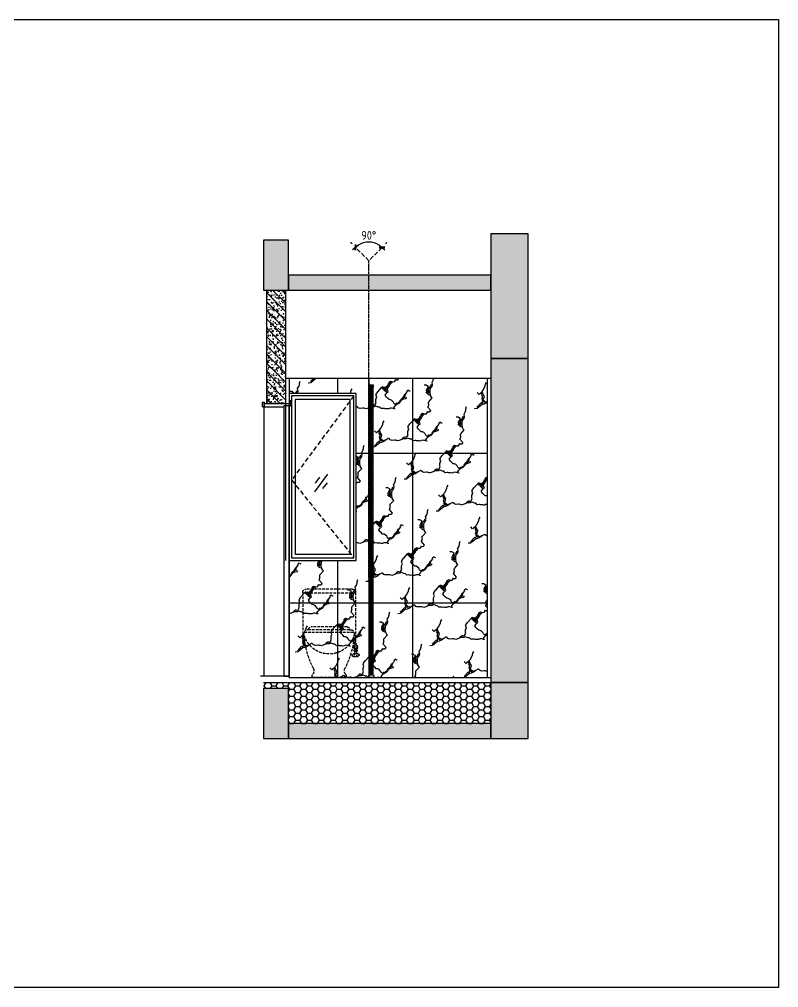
# Model space of a CAD drawing. Header units: millimetres. Extents: x -94739 to 67223, y -48947 to 34737.
# Drawn here: x 32924 to 39024, y -29612 to -21839 of the extents above; entities that cross this region are included whole.
import ezdxf
from ezdxf.xclip import XClip

# ---------------------------------------------------------------- set-up
doc = ezdxf.new("R2010")
doc.units = ezdxf.units.MM
doc.header["$XCLIPFRAME"] = 0
doc.set_wipeout_variables(frame=1)
for name, pattern in [('CENTER2', [28.575, 19.05, -3.175, 3.175, -3.175]), ('DASH', [0.35, 0.25, -0.1]), ('DOT', [0.25, 0, -0.25]), ('HIDDEN2', [0.1875, 0.125, -0.0625])]:
    doc.linetypes.add(name, pattern=pattern)
doc.layers.get('Defpoints').update_dxf_attribs({"color": 250})
for name, color, linetype in [('BS-门套', 60, 'Continuous'), ('DOTE', 136, 'CENTER2'), ('DT-常规填充', 250, 'Continuous'), ('DT-深灰填充', 251, 'Continuous'), ('DT-通用', 200, 'Continuous'), ('EL-DIM', 50, 'Continuous'), ('EL-FURN', 1, 'Continuous'), ('EL-通用', 200, 'Continuous'), ('FF-FIXT', 31, 'Continuous'), ('FF-门', 60, 'Continuous'), ('W-墙体图层', 182, 'Continuous')]:
    doc.layers.add(name, color=color, linetype=linetype)
doc.styles.add('CCD-DIM', font='archs.shx')
doc.linetypes.add('ZIGZAG', pattern='A,0.0001,-0.2,[131,ltypeshp.shx,S=0.2,R=0,X=-0.2,Y=0],-0.4,[131,ltypeshp.shx,S=0.2,R=180,X=0.2,Y=0],-0.2', length=0.8001)
doc.dimstyles.new('CCD_DIM_40', dxfattribs={"dimscale": 40, "dimtxt": 2.5, "dimasz": 1, "dimexe": 2, "dimexo": 1.5, "dimgap": 0.6, "dimtad": 1, "dimdec": 0, "dimzin": 12, "dimdsep": 46, "dimtxsty": 'CCD-DIM', "dimblk": 'CCD_Dimension_Tick', "dimcen": 0.125, "dimclrd": 44, "dimclre": 44, "dimclrt": 50, "dimadec": 0, "dimazin": 0, "dimtfac": 1, "dimtdec": 0, "dimtix": 1, "dimtmove": 2, "dimatfit": 3, "dimldrblk": 'CCD_Leader_Dot', "dimfxl": 1, "dimtvp": 1, "dimtolj": 1, "dimtzin": 0, "dimarcsym": 0})

# ---------------------------------------------------------------- blocks, each defined once
blk = doc.blocks.new('*U660')
at = {"layer": 'DT-深灰填充'}
blk.add_hatch(color=256, dxfattribs=at).paths.add_polyline_path([(0, -1000), (299.6, -1000), (299.6, 0), (0, 0)])
at = {"layer": 'DT-通用', "color": 200, "ltscale": 10}
blk.add_lwpolyline([(0, -1000), (299.6, -1000), (299.6, 0), (0, 0)], close=True, dxfattribs=at)
blk = doc.blocks.new('*U662')
at = {"layer": 'DT-常规填充'}
h = blk.add_hatch(dxfattribs=at)
h.set_pattern_fill('钢筋混凝土', color=256, scale=10, style=0, pattern_type=2)
h.set_pattern_definition([(45, (-188199.607, 178096.227), (-35.355339, 35.355339), []), (50, (-188199.61, 178096.227), (71.726018, -6.275213), [7.5, -82.5]), (355, (-188199.61, 178096.23), (-13.875133, 75.219213), [6, -66]), (100.4514, (-188193.63, 178095.704), (57.850938, 68.943954), [6.37402, -70.114211]), (46.1842, (-188199.61, 178116.23), (106.724105, -16.5519), [11.25, -123.75]), (96.6356, (-188190.71, 178114.85), (93.46627, 97.411787), [9.56103, -105.1713]), (351.1842, (-188199.61, 178116.23), (93.466195, 97.41186), [9, -99]), (21, (-188189.61, 178111.227), (59.690705, -40.261889), [7.5, -82.5]), (326, (-188189.61, 178111.23), (24.331533, 72.515005), [6, -66]), (71.4514, (-188184.63, 178107.87), (84.022263, 32.25305), [6.37402, -70.114211]), (37.5, (-188199.607, 178096.227), (1.2159855, 33.2893854), [0.5, -65.2, 0.5, -67, 0.5, -66.25]), (7.5, (-188199.607, 178096.227), (26.3069537, 39.441171), [0.5, -38.2, 0.5, -63.7, 0.5, -25.25]), (327.5, (-188221.907, 178096.227), (53.3822436, -2.2554872), [0.5, -25, 0.5, -78, 0.5, -103.5]), (317.5, (-188231.907, 178096.227), (58.318617, 10.010498), [0.5, -32.5, 0.5, -51.8, 0.5, -73.5])])
h.paths.add_polyline_path([(-2600, 299.6), (0, 299.6), (0, 0), (-2600, 0)])
at = {"layer": 'DT-通用', "color": 200, "ltscale": 10}
blk.add_lwpolyline([(-2600, 299.6), (0, 299.6), (0, 0), (-2600, 0)], close=True, dxfattribs=at)
blk = doc.blocks.new('*U122')
at = {"layer": 'DT-深灰填充'}
blk.add_hatch(color=256, dxfattribs=at).paths.add_polyline_path([(0, -120), (1625.2, -120), (1625.2, 0), (0, 0)])
at = {"layer": 'DT-通用', "color": 200, "ltscale": 10}
blk.add_lwpolyline([(0, -120), (1625.2, -120), (1625.2, 0), (0, 0)], close=True, dxfattribs=at)
blk = doc.blocks.new('*U654')
at = {"layer": 'DT-深灰填充'}
blk.add_hatch(color=256, dxfattribs=at).paths.add_polyline_path([(0, -400), (200, -400), (200, 0), (0, 0)])
at = {"layer": 'DT-通用', "color": 200, "ltscale": 10}
blk.add_lwpolyline([(0, -400), (200, -400), (200, 0), (0, 0)], close=True, dxfattribs=at)
blk = doc.blocks.new('*U120')
at = {"layer": 'DT-常规填充'}
h = blk.add_hatch(dxfattribs=at)
h.set_pattern_fill('钢筋混凝土', color=256, scale=10, style=0, pattern_type=2)
h.set_pattern_definition([(45, (-186509.607, 177946.64), (-35.355339, 35.355339), []), (50, (-186509.607, 177946.64), (71.726018, -6.275213), [7.5, -82.5]), (355, (-186509.61, 177946.64), (-13.875133, 75.219213), [6, -66]), (100.4514, (-186503.63, 177946.12), (57.850938, 68.943954), [6.37402, -70.114211]), (46.1842, (-186509.61, 177966.64), (106.724105, -16.5519), [11.25, -123.75]), (96.6356, (-186500.71, 177965.26), (93.46627, 97.411787), [9.56103, -105.1713]), (351.1842, (-186509.61, 177966.64), (93.466195, 97.41186), [9, -99]), (21, (-186499.607, 177961.64), (59.690705, -40.261889), [7.5, -82.5]), (326, (-186499.61, 177961.64), (24.331533, 72.515005), [6, -66]), (71.4514, (-186494.63, 177958.29), (84.022263, 32.25305), [6.37402, -70.114211]), (37.5, (-186509.607, 177946.642), (1.2159855, 33.2893854), [0.5, -65.2, 0.5, -67, 0.5, -66.25]), (7.5, (-186509.607, 177946.642), (26.3069537, 39.441171), [0.5, -38.2, 0.5, -63.7, 0.5, -25.25]), (327.5, (-186531.907, 177946.642), (53.3822436, -2.2554872), [0.5, -25, 0.5, -78, 0.5, -103.5]), (317.5, (-186541.907, 177946.64), (58.318617, 10.010498), [0.5, -32.5, 0.5, -51.8, 0.5, -73.5])])
h.paths.add_polyline_path([(-910, 150), (0, 150), (0, 0), (-910, 0)])
at = {"layer": 'DT-通用', "color": 200, "ltscale": 10}
blk.add_lwpolyline([(-910, 150), (0, 150), (0, 0), (-910, 0)], close=True, dxfattribs=at)
blk = doc.blocks.new('*U661')
at = {"layer": 'DT-深灰填充'}
blk.add_hatch(color=256, dxfattribs=at).paths.add_polyline_path([(0, -450), (299.6, -450), (299.6, 0), (0, 0)])
at = {"layer": 'DT-通用', "color": 200, "ltscale": 10}
blk.add_lwpolyline([(0, -450), (299.6, -450), (299.6, 0), (0, 0)], close=True, dxfattribs=at)
blk = doc.blocks.new('*U658')
at = {"layer": 'DT-深灰填充'}
blk.add_hatch(color=256, dxfattribs=at).paths.add_polyline_path([(0, -120), (1625, -120), (1625, 0), (0, 0)])
at = {"layer": 'DT-通用', "color": 200, "ltscale": 10}
blk.add_lwpolyline([(0, -120), (1625, -120), (1625, 0), (0, 0)], close=True, dxfattribs=at)
blk = doc.blocks.new('CCD_Dimension_Tick')
at = {"color": 0, "linetype": 'ByBlock'}
for p, q in [((-1.09, 0), (0, 0)), ((0, 0), (1.09, 0))]:
    blk.add_line(p, q, dxfattribs=at)
at = {"color": 0, "linetype": 'Continuous', "const_width": 0.608}
blk.add_lwpolyline([(-0.61, -0.61), (0.61, 0.61)], dxfattribs=at)
blk = doc.blocks.new('*D86')
at = {"layer": 'Defpoints', "color": 0, "linetype": 'ByBlock', "transparency": 16777216}
for p in [(-149, 149, 0), (55, 207), (149, 149, 0), (0, 0, 0), (0, 0, 0)]:
    blk.add_point(p, dxfattribs=at)
at = {"layer": 'EL-DIM', "color": 44, "lineweight": -2, "transparency": 16777216}
for p, q in [((-192, 192), (-208, 208)), ((192, 192), (208, 208))]:
    blk.add_line(p, q, dxfattribs=at)
blk.add_arc((0, 0), 214, 55.7054, 124.2946, dxfattribs=at)
at = {"layer": 'EL-DIM', "color": 44, "linetype": 'ByBlock', "lineweight": -2, "transparency": 16777216, "xscale": 40, "yscale": 40, "zscale": 40}
for p, rotation in [((-152, 152), 219.6473101092126), ((152, 152), 320.3526898907928)]:
    blk.add_blockref('CCD_Dimension_Tick', p, dxfattribs=dict(at, rotation=rotation))
at = {"layer": 'EL-DIM', "color": 50, "linetype": 'ByBlock', "transparency": 16777216, "insert": (0, 290), "char_height": 100, "attachment_point": 5, "style": 'CCD-DIM'}
blk.add_mtext('\\A1;90°', dxfattribs=at)
blk = doc.blocks.new('CCD_Leader_Dot')
at = {"color": 0, "linetype": 'ByBlock'}
blk.add_line((-5, 0), (-10, 0), dxfattribs=at)
at = {"color": 0, "linetype": 'ByBlock', "const_width": 5}
blk.add_lwpolyline([(-2.5, 0, 1), (2.5, 0, 1)], format="xyb", close=True, dxfattribs=at)
blk = doc.blocks.new('海龙_06130456')
at = {"color": 136}
blk.add_wipeout([(15, 1175), (-15, 1175), (-15, -1155), (15, -1155)], dxfattribs=at)
at = {"ltscale": 15}
h = blk.add_hatch(dxfattribs=at)
h.set_pattern_fill('ANSI34', color=250, scale=75)
h.set_pattern_definition([(45, (-106486.78, 174149.92), (-39.774756, 39.774756), []), (45, (-106473.52, 174149.92), (-39.774756, 39.774756), []), (45, (-106460.26, 174149.92), (-39.774756, 39.774756), []), (45, (-106447.003, 174149.92), (-39.774756, 39.774756), [])])
h.paths.add_polyline_path([(15, 1125), (-15, 1125), (-15, -1155), (15, -1155)])
at = {"color": 136, "ltscale": 15}
for p, q in [((-15, -1155), (-15, 1175)), ((15, -1155), (15, 1175)), ((15, -1155), (-15, -1155))]:
    blk.add_line(p, q, dxfattribs=at)
at = {"color": 136, "ltscale": 15, "elevation": 0}
for points in [[(15, 1175), (-15, 1175), (-15, 1155), (15, 1155)], [(10, 1170), (-10, 1170), (-10, 1160), (10, 1160)]]:
    blk.add_lwpolyline(points, close=True, dxfattribs=at)
for points in [[(6, 1155), (15, 1155), (15, 1175), (-15, 1175), (-15, 1155), (-6, 1155)], [(10, 1155), (10, 1170), (-10, 1170), (-10, 1155)]]:
    blk.add_lwpolyline(points, dxfattribs=at)
at = {"color": 4, "ltscale": 15}
blk.add_lwpolyline([(20, -1162), (18, -1155), (-18, -1155), (-20, -1162), (-20, -1175), (20, -1175)], close=True, dxfattribs=at)
at = {"color": 136, "ltscale": 15}
for points in [[(6, -1135), (15, -1135), (15, -1155), (-15, -1155), (-15, -1135), (-6, -1135)], [(10, -1135), (10, -1150), (-10, -1150), (-10, -1135)]]:
    blk.add_lwpolyline(points, dxfattribs=at)
at = {"layer": 'EL-FURN', "color": 136}
for p, q in [((-6, 1166.6, 0), (-4, 1168.6, 0)), ((-6, 1166.6, 0), (-6, -1144.1, 0)), ((6, 1166.6, 0), (4, 1168.6, 0)), ((6, -1144.1, 0), (6, 1166.6, 0)), ((-6, -1144.1, 0), (-4, -1146.1, 0)), ((-4, -1146.1, 0), (4, -1146.1, 0)), ((6, -1144.1, 0), (4, -1146.1, 0))]:
    blk.add_line(p, q, dxfattribs=at)
at = {"layer": 'EL-FURN', "color": 136, "extrusion": (0, -1e-16, -1)}
blk.add_line((4, 1168.6, 0), (-4, 1168.6, 0), dxfattribs=at)
at = {"layer": 'EL-FURN', "color": 250, "linetype": 'ZIGZAG', "ltscale": 3}
blk.add_line((0, -1146.1, 0), (0, 1168.6, 0), dxfattribs=at)
at = {"layer": 'EL-FURN', "color": 136, "extrusion": (0, 1e-16, -1)}
blk.add_line((2, -1146.1, 0), (4, -1146.1, 0), dxfattribs=at)
blk = doc.blocks.new('海龙_08144355')
at = {"color": 250}
for p, q in [((-62.6, -120.2), (42.4, 22.8)), ((-57.4, -50.7), (-22.4, -3)), ((2.2, -94.4), (37.2, -46.7))]:
    blk.add_line(p, q, dxfattribs=at)
at = {"color": 136}
for points in [[(-300, 700), (-300, -700), (300, -700), (300, 700)], [(250, 650), (-250, 650), (-250, -650), (250, -650)], [(220, 620), (-220, 620), (-220, -620), (220, -620)]]:
    blk.add_lwpolyline(points, close=True, dxfattribs=at)
at = {"color": 136, "linetype": 'HIDDEN2', "ltscale": 300}
blk.add_lwpolyline([(250, 650), (-250, -25), (250, -650)], dxfattribs=at)
blk = doc.blocks.new('*U202')
at = {"layer": 'BS-门套', "color": 250}
blk.add_line((-200, -2193), (-200, -30), dxfattribs=at)
at = {"layer": 'BS-门套', "color": 30}
for points in [[(-200, 10), (-200, -30), (-210, -30), (-215, -25), (-215, 10)], [(0, 20), (0, -20), (10, -20), (15, -15), (15, 20)]]:
    blk.add_lwpolyline(points, close=True, dxfattribs=at)
blk.add_lwpolyline([(-200, -20), (-200, 0), (0, 0), (0, -10), (0, -20), (-43, -20), (-43, -30), (-200, -30), (-200, -20), (-200, -20)], dxfattribs=at)
at = {"layer": 'FF-门', "color": 30}
blk.add_lwpolyline([(-41.5, -2187), (-41.5, -2190), (0, -2190), (0, -20.9), (-30, -20.9), (-30, -20.9), (-41.5, -20.9), (-41.5, -2187)], dxfattribs=at)
blk = doc.blocks.new('A$C2F947572')
at = {"color": 1, "linetype": 'DASH', "ltscale": 100}
for p, q in [((-200, 795.1), (216.9, 795.1)), ((-230, 765.1), (-230, 335)), ((-230, 760.1), (246.9, 760.1)), ((246.9, 765.1), (246.9, 335)), ((-155, 455), (171.9, 455)), ((-210, 405), (-210, 410)), ((-210, 405), (226.9, 405)), ((-175, 430), (-190, 430)), ((-175, 435), (-175, 430)), ((-175, 430), (191.9, 430)), ((191.9, 435), (191.9, 430)), ((191.9, 430), (206.9, 430)), ((226.9, 405), (226.9, 410)), ((-238.7, 273.7), (-223.1, 273.7)), ((-238.2, 289.7), (-223.7, 289.7)), ((-245.8, 212.9), (-216.1, 212.9)), ((-240, 257.7), (-221.9, 257.7)), ((-240, 232.2), (-221.7, 232.2)), ((-230.9, 236.4), (-230.9, 248.4)), ((-219.4, 248.4), (-219.4, 236.4)), ((-146.6, 0), (163.5, 0))]:
    blk.add_line(p, q, dxfattribs=at)
for points in [[(-240, 248.4), (-240, 257.7, -0.883242), (-238.7, 273.7, -0.92249), (-238.2, 289.7)], [(-221.9, 248.4), (-221.9, 257.7, 0.883242), (-223.1, 273.7, 0.92249), (-223.7, 289.7)], [(-208.7, 187.9, -0.03904), (-210.6, 187.6), (-250, 187.6, -0.886806), (-250, 212.9), (-245.8, 212.9)], [(-245.8, 212.9, 0.235957), (-240.5, 236.4)], [(-221.3, 236.4, 0.217291), (-216.1, 212.9), (-210.6, 212.9, -0.943151), (-210.6, 187.6, -0.069422)]]:
    blk.add_lwpolyline(points, format="xyb", dxfattribs=at)
blk.add_lwpolyline([(-244.4, 236.4), (-217.4, 236.4), (-217.4, 248.4), (-244.4, 248.4)], close=True, dxfattribs=at)
for centre in [(-248.5, 200), (-211.5, 200)]:
    blk.add_circle(centre, 11, dxfattribs=at)
for centre, radius, start, end in [((-200, 765.1), 30, 90, 180), ((216.9, 765.1), 30, 0, 90), ((-155, 435), 20, 90, 180), ((171.9, 435), 20, 0, 90), ((-210, 395), 10, 90, 180), ((8.5, 445.6), 234, 192.49834, 347.50166), ((591.8, 449.6), 813.6, 183.84944, 206.93644), ((-190, 410), 20, 90, 180), ((-574.8, 449.6), 813.6, 333.06356, 356.15056), ((206.9, 410), 20, 0, 90), ((226.9, 395), 10, 0, 90), ((-197.5, 286.5), 40.8, 130.85404, 175.42254), ((-200, 335), 30, 180, 252.27258), ((-202.4, 289.3), 21.3, 119.22831, 178.78611), ((216.9, 335), 30, 287.72742, 0), ((-80, 0), 66.6, 154.35217, 180), ((-179.2, 60.2), 50.2, 321.31357, 24.56774), ((196.1, 60.2), 50.2, 155.43226, 218.68643), ((96.9, 0), 66.6, 0, 25.64783)]:
    blk.add_arc(centre, radius, start, end, dxfattribs=at)
blk = doc.blocks.new('*U85')
at = {"layer": 'DOTE', "color": 251, "linetype": 'DASH', "ltscale": 200}
blk.add_lwpolyline([(149.3, 149.3), (0, 0), (-149.3, 149.3)], dxfattribs=at)
at = {"layer": 'DOTE', "color": 251, "linetype": 'DASH', "ltscale": 50}
blk.add_lwpolyline([(0, -3634.6), (0, 0)], dxfattribs=at)
at = {"layer": 'EL-DIM', "linetype": 'ByBlock'}
dim = blk.add_angular_dim_2l(base=(55.5, 207.1, 0), line1=((149.3, 149.3), (0, 0)), line2=((0, 0), (-149.3, 149.3)), dimstyle='CCD_DIM_40', override={"dimrnd": 5, "dimzin": 8, "dimfxl": 2}, dxfattribs=at)
dim.commit()
dim.dimension.update_dxf_attribs({"geometry": '*D86', "text_midpoint": (0, 290.5, 0)})

msp = doc.modelspace()

# ---------------------------------------------------------------- hatches: boundary and pattern name
at = {"ltscale": 15}
h = msp.add_hatch(dxfattribs=at)
h.set_pattern_fill('AB大理石中SC1500', color=250, scale=800, angle=45, pattern_type=2)
h.set_pattern_definition([(60.26029, (296996.71, -192248.13), (874.149702, 1388.592024), [19.7438, -4126.4507]), (135, (297047.9, -192277.8), (565.6854, 565.6854), [17.3222, -346.4434]), (195.3868, (296822.33, -192273.08), (-822.90655, -308.464241), [17.5275, -3663.2517]), (142.826329, (296805.427, -192277.73), (-257.221154, 257.2211164), [27.9761, -5846.9972]), (61.86405, (296783.14, -192260.83), (308.464276, 822.90655), [11.9422, -2495.9058]), (69.45163, (296788.77, -192250.3), (565.6854, 565.68547), [20.9243, -857.8962]), (123.693983, (296796.11, -192230.7), (-257.221121, 257.221132), [19.4315, -4061.1785]), (108.95454, (296785.33, -192214.535), (-720.420276, 1851.79114), [17.3522, -3626.5963]), (98.75587, (296779.7, -192198.12), (-257.22117, 257.22114), [6.4434, -1346.6748]), (69.45163, (296778.7, -192191.76), (565.6854, 565.68547), [4.1849, -874.6356]), (51.48536, (296780.18, -192187.84), (565.68544, 565.685463), [15.3362, -3205.2732]), (66.696059, (296789.734, -192175.837), (308.464307, 822.9065625), [32.7998, -6855.1568]), (76.22743, (296802.71, -192145.71), (308.464276, 822.9066), [13.365, -2793.2713]), (57.80867, (296805.9, -192132.73), (308.4643, 822.90659), [15.627, -1625.2038]), (47.170028, (296736.854, -192316.907), (565.6853997, 565.685491), [45.7471, -9561.1416]), (152.441364, (296779.22, -192289.24), (-257.22116, 257.22109), [12.7098, -2656.3623]), (135, (296779.2, -192289.2), (565.6854, 565.6854), [3.4644, -360.3012]), (57.80867, (296776.77, -192286.79), (308.4643, 822.90659), [7.8135, -1633.0172]), (57.80867, (296780.93, -192280.18), (308.4643, 822.90659), [7.8135, -1633.0172]), (135, (296785.1, -192273.6), (565.6854, 565.6854), [10.3933, -353.3723]), (143.927468, (296797.59, -192280.67), (-257.221152, 257.221096), [24.5484, -5130.6223]), (135, (296797.6, -192280.7), (565.6854, 565.6854), [24.251, -339.5146]), (87.28383, (296780.44, -192263.52), (-257.2211, 257.22116), [5.1493, -1076.1933]), (111.25801, (296780.69, -192258.38), (-257.221184, 257.22115), [9.4618, -1977.5298]), (69.45163, (296777.26, -192249.56), (565.6854, 565.68547), [8.3698, -870.4507]), (87.28383, (296780.2, -192241.72), (-257.2211, 257.22116), [10.2985, -1071.044]), (117.558636, (296780.68, -192231.43), (-257.22116, 257.221123), [12.7098, -2656.3623]), (69.45163, (296774.8, -192220.17), (565.6854, 565.68547), [8.3698, -870.4507]), (135, (296777.7, -192212.3), (565.6854, 565.6854), [8.6611, -355.1045]), (79.296356, (296771.61, -192206.2), (51.24314, 1080.127734), [9.2226, -1927.509]), (221.283393, (296773.327, -192197.143), (-565.685467, -565.685411), [26.7229, -5585.0794]), (135, (296753.25, -192214.8), (565.6854, 565.6854), [22.5188, -341.2468]), (45, (296991.32, -192253.5), (308.4643, 822.90655), [7.619, -792.3809]), (158.74199, (296991.32, -192253.52), (-257.22118, 257.22111), [9.4618, -1977.5298]), (171.244126, (296982.5, -192250.08), (-257.22115, 257.2211), [6.4434, -1346.6748]), (219.803734, (296976.14, -192249.104), (-565.685412, -565.685437), [19.1262, -3997.3804]), (45, (296953.36, -192269.43), (308.4643, 822.90655), [11.4286, -788.5714]), (182.71617, (296737.6, -192328.42), (-257.22116, 257.22111), [20.597, -1060.7455]), (219.434825, (296778.978, -192294.38), (-3085.6482998, -2571.2059345), [53.5859, -11199.4544]), (187.84351, (296793.18, -192292.42), (-1080.1277, -51.243124), [14.3397, -2996.9949]), (205.010352, (296811.55, -192283.855), (-822.906567, -308.464353), [20.2687, -4236.1625]), (216.381335, (296830.16, -192270.14), (-565.685433, -565.685393), [23.1182, -2404.293]), (209.73971, (296847.31, -192260.35), (-1388.592025, -874.1497), [19.7438, -4126.4507]), (171.244126, (296853.68, -192261.33), (-257.22115, 257.2211), [6.4434, -1346.6748]), (135, (296863.5, -192271.1), (565.6854, 565.6854), [13.8578, -349.9078]), (163.802195, (296871.07, -192273.33), (-257.22114, 257.2211), [7.907, -1652.5769]), (163.802195, (296878.66, -192275.54), (-257.22114, 257.2211), [7.907, -1652.5769]), (186.489424, (296898.01, -192273.34), (-1080.127737, -51.243122), [19.4738, -4070.0184]), (171.244126, (296904.38, -192274.32), (-257.22115, 257.2211), [6.4434, -1346.6748]), (171.244126, (296910.75, -192275.3), (-257.22115, 257.2211), [6.4434, -1346.6748]), (163.802195, (296918.34, -192277.5), (-257.22114, 257.2211), [7.907, -1652.5769]), (163.802195, (296925.93, -192279.71), (-257.22114, 257.2211), [7.907, -1652.5769]), (200.54837, (296933.77, -192276.77), (-565.68545, -565.68547), [8.3698, -870.4507]), (200.54837, (296969.04, -192263.55), (-565.68545, -565.68547), [37.6638, -841.1567]), (182.71617, (296989.6, -192262.58), (-257.22116, 257.22111), [20.597, -1060.7455]), (200.54837, (297005.3, -192256.7), (-565.68545, -565.68547), [16.7394, -862.081]), (156.794388, (297024.146, -192264.79), (-2109.012318, 977.641457), [20.5212, -4288.9309]), (176.337677, (297035.66, -192265.52), (-1337.3489, 205.97796), [11.5354, -2410.8882]), (69.45163, (297196.75, -191844.77), (565.6854, 565.68547), [16.7394, -862.081]), (218.51464, (297196.01, -191833.25), (-565.685465, -565.685438), [15.3362, -3205.2732]), (135, (297206.1, -192215.1), (565.6854, 565.6854), [6.9289, -356.8367]), (220.66615, (297218.61, -192195.26), (-565.685461, -565.685427), [22.9227, -4790.8414]), (56.027279, (297218.61, -192195.263), (874.149713, 1388.5920395), [27.1683, -5678.1738]), (50.769925, (297233.79, -192172.73), (2005.5205685, 2519.9628187), [34.4603, -7202.2034]), (106.197805, (297255.58, -192146.04), (-257.22118, 257.22112), [7.907, -1652.5769]), (53.618665, (297253.38, -192138.45), (565.685393, 565.685433), [11.5591, -2415.8522]), (150.371045, (297272.73, -192136.24), (-257.221153, 257.221076), [14.3718, -3003.7116]), (171.244126, (297279.1, -192137.23), (-257.22115, 257.2211), [6.4434, -1346.6748]), (69.45163, (297146.86, -192274.36), (565.6854, 565.68547), [4.1849, -874.6356]), (57.80867, (297148.33, -192270.44), (308.4643, 822.90659), [15.627, -1625.2038]), (225, (297164.73, -192249.14), (-822.90655, -308.4643), [11.4286, -788.5714]), (206.16907, (297179.18, -192242.04), (-822.906576, -308.464299), [16.0998, -3364.8658]), (208.13595, (297189.71, -192236.4), (-822.90655, -308.46427), [11.9422, -2495.9058]), (49.333848, (297189.713, -192236.406), (565.685435, 565.685453), [22.9227, -4790.8414]), (45, (297191.36, -191850.15), (308.4643, 822.90655), [7.619, -792.3809]), (63.83093, (297184.26, -191864.6), (308.464306, 822.906573), [16.0998, -3364.8658]), (87.28383, (297183.04, -191890.32), (-257.2211, 257.22116), [25.7462, -1055.5962]), (98.75587, (297186.96, -191915.8), (-257.22117, 257.22114), [25.7737, -1327.3445]), (121.268428, (297195.29, -191929.51), (-257.221149, 257.221128), [16.0486, -3354.168]), (135, (297200.2, -191934.4), (565.6854, 565.6854), [6.9289, -356.8367]), (47.367088, (297171.785, -191965.266), (565.685396, 565.6854305), [41.9406, -8765.5744]), (79.296356, (297170.07, -191974.33), (51.24314, 1080.127734), [9.2226, -1927.509]), (95.487365, (297171.79, -191992.21), (-205.977984, 1337.348874), [17.9625, -3754.1494]), (69.45163, (297165.9, -192007.88), (565.6854, 565.68547), [16.7394, -862.081]), (129.02151, (297188.943, -192036.3), (-257.2211657, 257.2211086), [36.5755, -7644.2784]), (57.80867, (297184.78, -192042.91), (308.4643, 822.90659), [7.8135, -1633.0172]), (45, (297179.4, -192048.3), (308.4643, 822.90655), [7.619, -792.3809]), (182.71617, (297179.4, -192048.3), (-257.22116, 257.22111), [10.2985, -1071.044]), (135, (297169.1, -192048.8), (565.6854, 565.6854), [6.9289, -356.8367]), (57.80867, (297155.88, -192057.11), (308.4643, 822.90659), [15.627, -1625.2038]), (57.80867, (297151.72, -192063.72), (308.4643, 822.90659), [7.8135, -1633.0172]), (182.71617, (297151.72, -192063.72), (-257.22116, 257.22111), [10.2985, -1071.044]), (161.04546, (297141.43, -192064.21), (-1851.79113, 720.420302), [17.3522, -3626.5963]), (200.54837, (297125.02, -192058.58), (-565.68545, -565.68547), [4.1849, -874.6356]), (208.13595, (297121.1, -192060.04), (-822.90655, -308.46427), [11.9422, -2495.9058]), (93.66232, (297111.31, -192077.19), (-205.978023, 1337.348896), [11.5354, -2410.8882]), (208.13595, (297111.31, -192077.19), (-822.90655, -308.46427), [11.9422, -2495.9058]), (119.628954, (297107.88, -192095.31), (-257.221143, 257.221117), [14.3718, -3003.7116]), (57.80867, (297103.72, -192101.92), (308.4643, 822.90659), [7.8135, -1633.0172]), (182.71617, (297103.72, -192101.92), (-257.22116, 257.22111), [10.2985, -1071.044]), (135, (297098.3, -192107.3), (565.6854, 565.6854), [6.9289, -356.8367]), (98.75587, (297099.31, -192113.68), (-257.22117, 257.22114), [6.4434, -1346.6748]), (163.802195, (297099.31, -192113.68), (-257.22114, 257.2211), [7.907, -1652.5769]), (135, (297101.5, -192121.3), (565.6854, 565.6854), [13.8578, -349.9078]), (148.73157, (297101.52, -192121.27), (-257.221166, 257.221084), [16.0486, -3354.168]), (114.87028, (297092.46, -192122.99), (-257.22118, 257.221175), [11.0694, -2313.5198]), (146.306016, (297092.46, -192122.986), (-257.221128, 257.221125), [19.4315, -4061.1785]), (135, (297076.3, -192112.2), (565.6854, 565.6854), [13.8578, -349.9078]), (135, (297082.4, -192118.3), (565.6854, 565.6854), [22.5188, -341.2468]), (119.628954, (297089.52, -192130.82), (-257.221143, 257.221117), [14.3718, -3003.7116]), (139.834873, (297089.52, -192130.823), (-257.221202, 257.2211073), [45.1985, -9446.4816]), (130.663269, (297087.806, -192139.886), (-257.221153, 257.2211904), [50.3786, -10529.1152]), (163.802195, (297087.8, -192139.89), (-257.22114, 257.2211), [7.907, -1652.5769]), (135, (297080.2, -192137.7), (565.6854, 565.6854), [38.1088, -325.6568]), (135, (297063.1, -192120.5), (565.6854, 565.6854), [13.8578, -349.9078]), (147.403145, (297078.01, -192130.09), (-257.221163, 257.221117), [17.7362, -3706.8502]), (135, (297092.7, -192144.8), (565.6854, 565.6854), [20.7866, -342.979]), (171.244126, (297092.7, -192144.78), (-257.22115, 257.2211), [6.4434, -1346.6748]), (135, (297086.3, -192143.8), (565.6854, 565.6854), [31.1799, -332.5857]), (141.275085, (297091.48, -192143.56), (-257.2211603, 257.2211283), [34.8532, -7284.3117]), (190.703643, (297180.35, -191893.01), (-1080.127735, -51.24312), [9.2226, -1927.509]), (200.54837, (297171.28, -191894.73), (-565.68545, -565.68547), [8.3698, -870.4507]), (53.618665, (297163.45, -191897.66), (565.685393, 565.685433), [11.5591, -2415.8522]), (61.86405, (297170.3, -191888.36), (308.464276, 822.90655), [11.9422, -2495.9058]), (45, (297167.85, -191885.9), (308.4643, 822.90655), [11.4286, -788.5714]), (214.691568, (297167.85, -191885.91), (-1388.592015, -874.149688), [19.3602, -4046.2642]), (55.30843, (297151.934, -191896.93), (874.149707, 1388.592003), [19.3602, -4046.2642]), (225, (297173.73, -191870.23), (-822.90655, -308.4643), [15.2381, -784.7618]), (182.71617, (297173.73, -191870.23), (-257.22116, 257.22111), [10.2985, -1071.044]), (57.80867, (297163.44, -191870.72), (308.4643, 822.90659), [7.8135, -1633.0172]), (216.381335, (297176.91, -191857.25), (-565.685433, -565.685393), [11.5591, -2415.8522]), (171.244126, (297176.9, -191857.25), (-257.22115, 257.2211), [6.4434, -1346.6748]), (225, (297184, -191842.8), (-822.90655, -308.4643), [19.0476, -780.9523]), (135, (297125.76, -192070.1), (565.6854, 565.6854), [6.9289, -356.8367]), (98.75587, (297121.84, -192071.56), (-257.22117, 257.22114), [6.4434, -1346.6748]), (135, (297121.8, -192071.56), (565.6854, 565.6854), [5.1966, -358.569]), (106.197805, (297120.37, -192075.47), (-257.22118, 257.22112), [7.907, -1652.5769]), (171.244126, (297120.37, -192075.47), (-257.22115, 257.2211), [6.4434, -1346.6748]), (47.170028, (297082.902, -192108.044), (565.6853997, 565.685491), [45.7471, -9561.1416]), (182.71617, (297082.9, -192108.04), (-257.22116, 257.22111), [10.2985, -1071.044]), (171.244126, (297072.61, -192108.53), (-257.22115, 257.2211), [6.4434, -1346.6748]), (163.802195, (297066.25, -192107.55), (-257.22114, 257.2211), [7.907, -1652.5769]), (182.71617, (297058.65, -192105.35), (-257.22116, 257.22111), [5.1493, -1076.1933]), (47.003244, (297019.716, -192141.833), (565.6854014, 565.6855025), [49.5541, -10356.8056]), (57.80867, (297007.23, -192161.67), (308.4643, 822.90659), [23.4405, -1617.3902]), (79.296356, (297005.52, -192170.73), (51.24314, 1080.127734), [9.2226, -1927.509]), (108.95454, (297011.15, -192187.14), (-720.420276, 1851.79114), [17.3522, -3626.5963]), (63.83093, (297004.05, -192201.59), (308.464306, 822.906573), [16.0998, -3364.8658]), (90.653925, (297004.3, -192223.39), (51.243064, 1080.12774), [21.8002, -4556.23]), (106.197805, (297006.5, -192230.98), (-257.22118, 257.22112), [7.907, -1652.5769]), (187.84351, (297062.11, -192275.82), (-1080.1277, -51.243124), [14.3397, -2996.9949]), (171.244126, (297068.48, -192276.8), (-257.22115, 257.2211), [6.4434, -1346.6748]), (171.244126, (297074.85, -192277.78), (-257.22115, 257.2211), [6.4434, -1346.6748]), (171.244126, (297081.22, -192278.76), (-257.22115, 257.2211), [6.4434, -1346.6748]), (182.71617, (297091.5, -192278.27), (-257.22116, 257.22111), [10.2985, -1071.044]), (163.802195, (297099.1, -192280.48), (-257.22114, 257.2211), [7.907, -1652.5769]), (182.71617, (297109.38, -192280), (-257.22116, 257.22111), [10.2985, -1071.044]), (208.13595, (297119.92, -192274.36), (-822.90655, -308.46427), [11.9422, -2495.9058]), (176.337677, (297131.43, -192275.1), (-1337.3489, 205.97796), [11.5354, -2410.8882]), (176.337677, (297142.94, -192275.83), (-1337.3489, 205.97796), [11.5354, -2410.8882]), (163.802195, (297150.53, -192278.04), (-257.22114, 257.2211), [7.907, -1652.5769]), (135, (297153, -192280.5), (565.6854, 565.6854), [3.4644, -360.3012]), (171.244126, (297159.35, -192281.47), (-257.22115, 257.2211), [6.4434, -1346.6748]), (106.197805, (297242.85, -192171.02), (-257.22118, 257.22112), [7.907, -1652.5769]), (155.12972, (297242.85, -192171.02), (-257.221207, 257.22111), [11.0694, -2313.5198]), (98.75587, (297233.8, -192172.73), (-257.22117, 257.22114), [6.4434, -1346.6748]), (119.628954, (297240.89, -192185.22), (-257.221143, 257.221117), [14.3718, -3003.7116]), (212.19133, (297240.9, -192185.22), (-822.90659, -308.4643), [7.8135, -1633.0172]), (163.802195, (297234.28, -192189.39), (-257.22114, 257.2211), [7.907, -1652.5769]), (87.28383, (297226.2, -192197.47), (-257.2211, 257.22116), [10.2985, -1071.044]), (171.244126, (297226.2, -192197.47), (-257.22115, 257.2211), [6.4434, -1346.6748]), (171.244126, (297219.83, -192196.49), (-257.22115, 257.2211), [6.4434, -1346.6748]), (69.45163, (297207.6, -192211.18), (565.6854, 565.68547), [16.7394, -862.081]), (218.51464, (297207.59, -192211.18), (-565.685465, -565.685438), [15.3362, -3205.2732]), (87.28383, (297195.34, -192225.87), (-257.2211, 257.22116), [5.1493, -1076.1933]), (214.691568, (297195.345, -192225.875), (-1388.592015, -874.149688), [19.3602, -4046.2642]), (163.802195, (297179.43, -192236.9), (-257.22114, 257.2211), [7.907, -1652.5769]), (218.51464, (297171.83, -192234.69), (-565.685465, -565.685438), [15.3362, -3205.2732]), (135, (297159.8, -192244.2), (565.6854, 565.6854), [15.5899, -348.1757]), (117.558636, (297148.81, -192233.21), (-257.22116, 257.221123), [12.7098, -2656.3623]), (135, (297142.9, -192221.95), (565.6854, 565.6854), [13.8578, -349.9078]), (152.441364, (297133.13, -192212.15), (-257.22116, 257.22109), [12.7098, -2656.3623]), (176.337677, (297121.86, -192206.27), (-1337.3489, 205.97796), [11.5354, -2410.8882]), (135, (297110.35, -192205.5), (565.6854, 565.6854), [17.3222, -346.4434]), (135, (297098.1, -192193.3), (565.6854, 565.6854), [13.8578, -349.9078]), (121.268428, (297088.3, -192183.48), (-257.221149, 257.221128), [16.0486, -3354.168]), (53.618665, (297079.97, -192169.77), (565.685393, 565.685433), [23.1182, -2404.293]), (200.54837, (297101.52, -192148.2), (-565.68545, -565.68547), [8.3698, -870.4507]), (69.45163, (297101.52, -192148.2), (565.6854, 565.68547), [8.3698, -870.4507]), (119.628954, (297104.46, -192140.38), (-257.221143, 257.221117), [14.3718, -3003.7116]), (82.15649, (297097.36, -192127.89), (51.24314, 1080.1277), [14.3397, -2996.9949]), (53.618665, (297099.31, -192113.68), (565.685393, 565.685433), [23.1182, -2404.293]), (63.83093, (297113.026, -192095.07), (308.464306, 822.906573), [16.0998, -3364.8658]), (225, (297136.3, -192064.46), (-822.90655, -308.4643), [22.8571, -777.1428]), (178.30515, (297152.41, -191832.76), (-1080.127717, -51.243108), [16.6626, -3482.4725]), (145.385246, (297169.805, -191844.76), (-257.221175, 257.22111), [21.1328, -4416.7566]), (57.80867, (297161.48, -191857.99), (308.4643, 822.90659), [15.627, -1625.2038]), (63.83093, (297154.38, -191872.435), (308.464306, 822.906573), [16.0998, -3364.8658]), (87.28383, (297154.13, -191877.58), (-257.2211, 257.22116), [5.1493, -1076.1933]), (106.197805, (297158.55, -191892.76), (-257.22118, 257.22112), [15.8142, -1644.6698]), (117.558636, (297164.43, -191904.03), (-257.22116, 257.221123), [12.7098, -2656.3623]), (148.73157, (297178.14, -191912.36), (-257.221166, 257.221084), [16.0486, -3354.168]), (216.381335, (297252.16, -192191.1), (-565.685433, -565.685393), [11.5591, -2415.8522]), (197.054427, (297242.856, -192197.96), (-822.90657, -308.46426), [25.8742, -5407.7199]), (218.51464, (297218.12, -192205.55), (-565.685465, -565.685438), [15.3362, -3205.2732]), (74.613199, (297213.39, -191764.43), (308.464248, 822.906548), [17.5275, -3663.2517]), (87.28383, (297212.9, -191774.72), (-257.2211, 257.22116), [10.2985, -1071.044]), (74.613199, (297208.25, -191791.62), (308.464248, 822.906548), [17.5275, -3663.2517]), (60.26029, (297198.455, -191808.76), (874.149702, 1388.592024), [19.7438, -4126.4507]), (101.58455, (297202.62, -191829.09), (-205.978042, 1337.348845), [20.7526, -4337.291]), (158.74199, (297196.01, -191833.25), (-257.22118, 257.22111), [9.4618, -1977.5298])])
h.paths.add_polyline_path([(35091, -26181.8), (35630.9, -26181.8), (35630.9, -24841.8), (35091, -24841.8), (35091, -24721.8), (36681.1, -24721.8), (36681.1, -27121.8), (35091, -27121.8)])
at = {"layer": 'W-墙体图层'}
h = msp.add_hatch(dxfattribs=at)
h.set_pattern_fill('HONEY', color=250, scale=10)
h.set_pattern_definition([(0, (120488.958, -158291.48), (47.625, 27.4963064), [31.75, -63.5]), (120, (120488.958, -158291.48), (-47.625, 27.4963066), [31.75, -63.5]), (60, (120488.958, -158291.48), (1e-07, 54.992613), [-63.5, 31.75])])
h.paths.add_polyline_path([(35086, -27211.8), (34886, -27211.8), (34886, -27161.8), (35186, -27161.8), (36711.2, -27161.8), (36711.2, -27491.8), (35086, -27491.8)])

# ---------------------------------------------------------------- linework, layer by layer
at = {"color": 3}
for p, q in [((36711.2, -24721.8), (35061, -24721.8)), ((35091, -24721.8), (35091, -27111.8)), ((35730.9, -24721.8), (35730.9, -27121.8)), ((36681, -24721.8), (36681, -27121.8))]:
    msp.add_line(p, q, dxfattribs=at)
at = {"color": 251}
for p, q in [((35481, -24721.8), (35481, -24841.8)), ((36081, -24721.8), (36081, -27121.8)), ((35481, -26181.8), (35481, -27121.8)), ((35091, -26521.8), (36681, -26521.8))]:
    msp.add_line(p, q, dxfattribs=at)
at = {"color": 160}
msp.add_line((35091, -27121.8), (36711.2, -27121.8), dxfattribs=at)
at = {"color": 3}
msp.add_lwpolyline([(35630.9, -24841.8), (35091, -24841.8), (35091, -26181.8), (35630.9, -26181.8)], close=True, dxfattribs=at)
at = {"color": 160}
msp.add_lwpolyline([(35091, -27121.8), (35091, -27111.8), (34860.8, -27111.8)], dxfattribs=at)
at = {"color": 251}
msp.add_lwpolyline([(34886, -27161.8), (36711.2, -27161.8)], dxfattribs=at)
at = {"layer": 'DT-通用', "ltscale": 300}
msp.add_lwpolyline([(26824.7, -21838.9), (39023.5, -21838.9), (39023.5, -29612.1), (26824.7, -29612.1)], close=True, dxfattribs=at)

# ---------------------------------------------------------------- block references
for name, p in [('*U654', (34886, -23611.8)), ('*U660', (36711.2, -23561.8)), ('*U122', (35086, -23891.8)), ('*U202', (35091, -24921.8)), ('*U661', (36711.2, -27161.8)), ('*U654', (34886, -27211.8)), ('*U658', (35086, -27491.8))]:
    msp.add_blockref(name, p)
at = {"rotation": 90.00000000000081}
msp.add_blockref('*U120', (35061, -24011.8), dxfattribs=at)
at = {"xscale": -1, "rotation": 89.9999999999992}
msp.add_blockref('*U662', (37010.8, -27161.8), dxfattribs=at)
ref = msp.add_blockref('海龙_08144355', (35361, -25511.8))
XClip(ref).set_block_clipping_path([(-300, -669.9999999955), (269.8793771211, 669.9999999987)])
at = {"layer": 'EL-通用', "ltscale": 0.5, "xscale": 0.7000000000000001, "yscale": 0.7000000000000001, "zscale": 0.7000000000000001, "rotation": 359.9998479605043}
msp.add_blockref('*U85', (35730.9, -23776.5), dxfattribs=at)

# ---------------------------------------------------------------- next in the draw order: block references
at = {"xscale": -1}
msp.add_blockref('海龙_06130456', (35750.9, -25946.6), dxfattribs=at)
at = {"layer": 'FF-FIXT', "xscale": -0.8909722639566764, "yscale": 0.8909722639566764, "zscale": 0.8909722639566764}
msp.add_blockref('A$C2F947572', (35420.3, -27121.8), dxfattribs=at)

# ---------------------------------------------------------------- next in the draw order: linework, layer by layer
at = {"color": 251}
msp.add_line((35630.9, -25321.8), (36681, -25321.8), dxfattribs=at)

doc.saveas('drawing.dxf')
